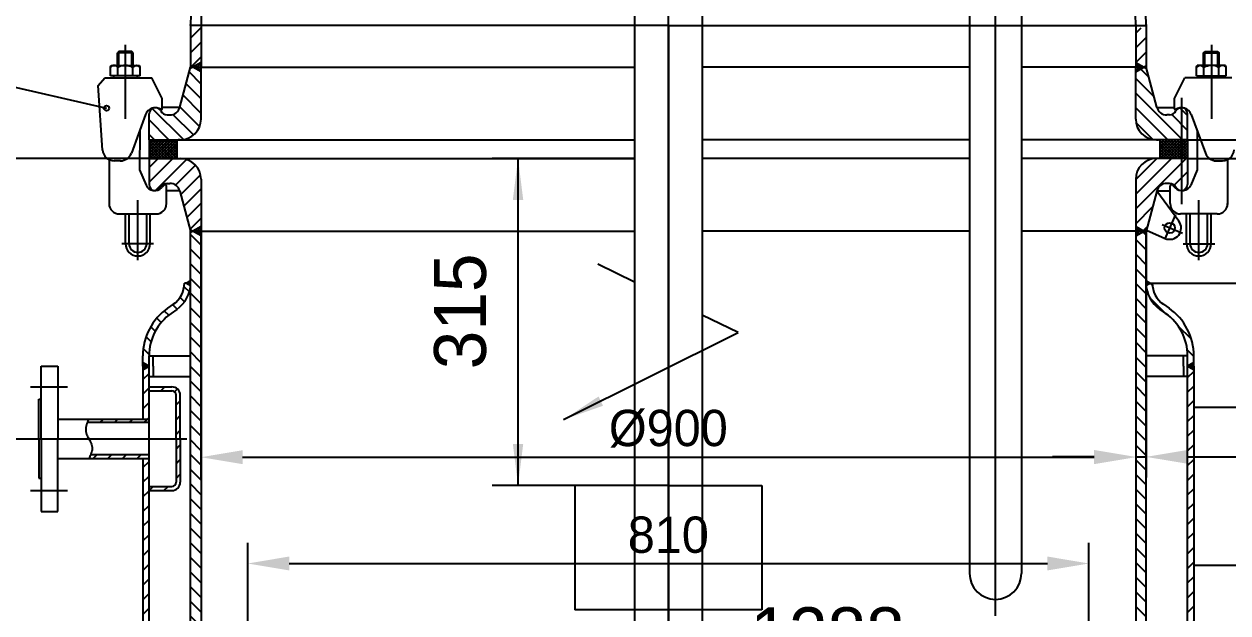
# Model space of a CAD drawing. Extents: x 184 to 1198, y -216 to 625.
# Drawn here: x 695 to 810.9, y 342 to 398.7 of the extents above; entities that cross this region are included whole.
import ezdxf

# ---------------------------------------------------------------- set-up
doc = ezdxf.new("R2010")
doc.units = 0
doc.linetypes.add('DASHDOT', pattern=[18, 15, -1, 1, -1])
doc.layers.get('0').update_dxf_attribs({"color": 8, "linetype": 'CONTINUOUS'})
doc.layers.get('DEFPOINTS').update_dxf_attribs({"linetype": 'CONTINUOUS'})
for name, color, linetype in [('0-EQUIPMENT', 7, 'CONTINUOUS'), ('1', 8, 'CONTINUOUS'), ('2', 94, 'DASHDOT')]:
    doc.layers.add(name, color=color, linetype=linetype)
doc.styles.get("Standard").update_dxf_attribs({"font": 'cadt_en', "bigfont": 'cadt_hz'})
doc.styles.add('STYLE1', font='cadt_en.shx', dxfattribs={"width": 0.650136, "bigfont": 'cadt_hz.shx'})
doc.dimstyles.get("Standard").update_dxf_attribs({"dimtxt": 3.5, "dimasz": 4, "dimexe": 2, "dimexo": 0, "dimgap": 1, "dimtad": 1, "dimtoh": 1, "dimdec": 4, "dimzin": 0, "dimtxsty": 'STANDARD', "dimcen": 0, "dimazin": 3, "dimtfac": 1, "dimtdec": 4, "dimtmove": 0, "dimatfit": 3, "dimtolj": 1, "dimtzin": 0})

# ---------------------------------------------------------------- blocks, each defined once
blk = doc.blocks.new('*U0')
at = {"layer": '1'}
for p, q in [((804.35, 387.42), (804.48, 387.55, 1)), ((804.35, 387.14), (804.77, 387.55)), ((804.35, 386.85), (805.05, 387.55)), ((804.35, 386.57), (805.33, 387.55)), ((804.35, 386.29), (805.61, 387.55)), ((804.35, 386.01), (805.9, 387.55)), ((806.1, 385.75), (804.35, 387.5)), ((805.82, 385.75), (804.35, 387.21)), ((804.38, 385.75), (806.18, 387.55)), ((806.38, 385.75), (804.58, 387.55)), ((804.66, 385.75), (806.46, 387.55)), ((806.67, 385.75), (804.87, 387.55)), ((804.95, 385.75), (806.75, 387.55)), ((806.95, 385.75), (805.15, 387.55)), ((805.23, 385.75), (807.03, 387.55)), ((807.03, 385.95), (805.43, 387.55)), ((805.51, 385.75), (807.03, 387.27)), ((807.03, 386.23), (805.71, 387.55)), ((807.03, 386.51), (806, 387.55)), ((807.03, 386.8), (806.28, 387.55)), ((807.03, 387.08), (806.56, 387.55)), ((807.03, 387.36), (806.85, 387.55)), ((805.53, 385.75), (804.35, 386.93)), ((805.25, 385.75), (804.35, 386.65)), ((804.97, 385.75), (804.35, 386.37)), ((804.69, 385.75), (804.35, 386.08)), ((805.79, 385.75), (807.03, 386.99)), ((806.08, 385.75), (807.03, 386.71)), ((806.36, 385.75), (807.03, 386.42)), ((806.64, 385.75), (807.03, 386.14)), ((804.4, 385.75), (804.35, 385.8)), ((806.93, 385.75), (807.03, 385.86))]:
    blk.add_line(p, q, dxfattribs=at)
blk = doc.blocks.new('*U1')
at = {"layer": '1'}
for p, q in [((802.03, 395), (802.04, 395.01, 1)), ((802.55, 394.39), (802.03, 394.91)), ((802.03, 394.72), (802.22, 394.9)), ((802.03, 394.43), (802.4, 394.8)), ((802.03, 394.15), (802.58, 394.7)), ((802.03, 394.63), (802.37, 394.28)), ((802.03, 394.34), (802.19, 394.18)), ((802.46, 394.77), (802.73, 394.49)), ((802.55, 394.39), (802.76, 394.59)), ((802.91, 394.6), (803.06, 394.45)), ((802.94, 394.49), (803.03, 394.59))]:
    blk.add_line(p, q, dxfattribs=at)
blk = doc.blocks.new('*U2')
at = {"layer": '1'}
for p, q in [((802.03, 379.15), (802.58, 378.6)), ((802.03, 378.96), (802.19, 379.12)), ((802.03, 378.67), (802.37, 379.02)), ((802.55, 378.91), (802.03, 378.39)), ((802.03, 378.87), (802.4, 378.5)), ((802.03, 378.58), (802.22, 378.4)), ((802.03, 378.3), (802.04, 378.29, 1)), ((802.46, 378.53), (802.73, 378.81)), ((802.55, 378.91), (802.76, 378.71)), ((802.91, 378.7), (803.06, 378.85)), ((802.94, 378.81), (803.03, 378.71))]:
    blk.add_line(p, q, dxfattribs=at)
blk = doc.blocks.new('*U3')
at = {"layer": '1'}
for p, q in [((803.03, 373.94), (803.06, 373.97, 1)), ((803.03, 373.97), (803.32, 373.68)), ((803.03, 373.8), (803.15, 373.91)), ((803.03, 373.66), (803.24, 373.86)), ((803.03, 373.83), (803.23, 373.63)), ((803.03, 373.68), (803.14, 373.58)), ((803.04, 373.54), (803.05, 373.53)), ((803.05, 373.53), (803.33, 373.81)), ((803.34, 373.81), (803.41, 373.74)), ((803.38, 373.72), (803.42, 373.76))]:
    blk.add_line(p, q, dxfattribs=at)
blk = doc.blocks.new('*U6')
at = {"layer": '1'}
for p, q in [((707.03, 385.95), (708.63, 387.55)), ((707.03, 386.23), (708.35, 387.55)), ((707.03, 386.51), (708.07, 387.55)), ((707.03, 386.8), (707.79, 387.55)), ((707.03, 387.08), (707.5, 387.55)), ((707.03, 387.36), (707.22, 387.55)), ((708.55, 385.75), (707.03, 387.27)), ((708.84, 385.75), (707.04, 387.55)), ((707.12, 385.75), (708.92, 387.55)), ((709.12, 385.75), (707.32, 387.55)), ((707.4, 385.75), (709.2, 387.55)), ((709.4, 385.75), (707.6, 387.55)), ((707.68, 385.75), (709.48, 387.55)), ((709.69, 385.75), (707.89, 387.55)), ((707.97, 385.75), (709.71, 387.5)), ((709.71, 386.01), (708.17, 387.55)), ((708.25, 385.75), (709.71, 387.21)), ((709.71, 386.29), (708.45, 387.55)), ((709.71, 386.57), (708.73, 387.55)), ((709.71, 386.85), (709.02, 387.55)), ((709.71, 387.14), (709.3, 387.55)), ((709.71, 387.42), (709.58, 387.55)), ((708.27, 385.75), (707.03, 386.99)), ((707.99, 385.75), (707.03, 386.71)), ((707.71, 385.75), (707.03, 386.42)), ((707.42, 385.75), (707.03, 386.14)), ((708.53, 385.75), (709.71, 386.93)), ((708.81, 385.75), (709.71, 386.65)), ((709.1, 385.75), (709.71, 386.37)), ((709.38, 385.75), (709.71, 386.08)), ((707.14, 385.75), (707.03, 385.86)), ((709.66, 385.75), (709.71, 385.8, 1))]:
    blk.add_line(p, q, dxfattribs=at)
blk = doc.blocks.new('*U7')
at = {"layer": '1'}
for p, q in [((711.15, 394.6), (711.01, 394.45)), ((711.13, 394.49), (711.03, 394.59)), ((711.51, 394.39), (711.31, 394.59)), ((711.61, 394.77), (711.33, 394.49)), ((712.03, 394.15), (711.49, 394.7)), ((711.51, 394.39), (712.03, 394.91)), ((712.03, 394.43), (711.67, 394.8)), ((712.03, 394.63), (711.69, 394.28)), ((712.03, 394.72), (711.85, 394.9)), ((712.03, 394.34), (711.87, 394.18, 1)), ((712.03, 395), (712.03, 395.01))]:
    blk.add_line(p, q, dxfattribs=at)
blk = doc.blocks.new('*U8')
at = {"layer": '1'}
for p, q in [((712.03, 379.15), (711.49, 378.6)), ((712.03, 378.96), (711.87, 379.12, 1)), ((711.15, 378.7), (711.01, 378.85)), ((711.13, 378.81), (711.03, 378.71)), ((711.51, 378.91), (711.31, 378.71)), ((711.61, 378.53), (711.33, 378.81)), ((711.51, 378.91), (712.03, 378.39)), ((712.03, 378.87), (711.67, 378.5)), ((712.03, 378.67), (711.69, 379.02)), ((712.03, 378.58), (711.85, 378.4)), ((712.03, 378.3), (712.03, 378.29))]:
    blk.add_line(p, q, dxfattribs=at)
blk = doc.blocks.new('*U9')
at = {"layer": '1'}
for p, q in [((710.69, 373.72), (710.65, 373.76)), ((710.73, 373.81), (710.66, 373.74)), ((711.02, 373.53), (710.74, 373.81)), ((711.03, 373.97), (710.75, 373.68)), ((711.03, 373.66), (710.83, 373.86)), ((711.03, 373.83), (710.84, 373.63)), ((711.03, 373.8), (710.92, 373.91)), ((711.03, 373.68), (710.93, 373.58)), ((711.03, 373.94), (711.01, 373.97)), ((711.03, 373.54), (711.02, 373.53, 1))]:
    blk.add_line(p, q, dxfattribs=at)
blk = doc.blocks.new('*U14')
at = {"layer": '1'}
for p, q in [((807.11, 365.71), (807.31, 365.91, 1)), ((807.11, 365.79), (807.31, 365.59)), ((807.2, 365.66), (807.63, 366.09)), ((807.2, 365.84), (807.63, 365.41)), ((807.29, 365.6), (807.63, 365.95)), ((807.29, 365.9), (807.63, 365.55)), ((807.38, 365.95), (807.63, 365.69)), ((807.38, 365.55), (807.63, 365.81)), ((807.46, 365.5), (807.63, 365.67)), ((807.47, 366), (807.63, 365.83)), ((807.55, 365.45), (807.63, 365.53)), ((807.56, 366.05), (807.63, 365.97))]:
    blk.add_line(p, q, dxfattribs=at)
blk = doc.blocks.new('*U15')
at = {"layer": '1'}
for p, q in [((706.87, 365.66), (706.43, 366.09)), ((706.51, 366.05), (706.43, 365.97)), ((706.6, 366), (706.43, 365.83)), ((706.69, 365.95), (706.43, 365.69)), ((706.78, 365.6), (706.43, 365.95)), ((706.78, 365.9), (706.43, 365.55)), ((706.87, 365.84), (706.43, 365.41)), ((706.69, 365.55), (706.43, 365.81)), ((706.6, 365.5), (706.43, 365.67)), ((706.51, 365.45), (706.43, 365.53)), ((706.96, 365.71), (706.76, 365.91)), ((706.96, 365.79), (706.76, 365.59, 1))]:
    blk.add_line(p, q, dxfattribs=at)
blk = doc.blocks.new('*U25')
for p, q in [((701.18, 360.57), (701.14, 360.47)), ((701.22, 360.65), (701.18, 360.57, 1)), ((700.94, 359.83), (700.93, 359.7)), ((700.93, 359.7), (700.93, 359.57)), ((700.93, 359.57), (700.95, 359.44)), ((700.97, 359.97), (700.94, 359.83)), ((700.95, 359.44), (700.98, 359.32)), ((701, 360.1), (700.97, 359.97)), ((701.04, 360.23), (701, 360.1)), ((701.09, 360.35), (701.04, 360.23)), ((701.14, 360.47), (701.09, 360.35)), ((700.98, 359.32), (701.02, 359.2)), ((701.02, 359.2), (701.07, 359.09)), ((701.07, 359.09), (701.12, 358.97)), ((701.12, 358.97), (701.18, 358.86)), ((701.18, 358.86), (701.24, 358.75)), ((701.24, 358.75), (701.3, 358.64)), ((701.3, 358.64), (701.36, 358.53)), ((701.36, 358.53), (701.41, 358.41)), ((701.41, 358.41), (701.46, 358.3)), ((701.46, 358.3), (701.5, 358.18)), ((701.34, 357.03), (701.3, 356.93)), ((701.39, 357.15), (701.34, 357.03)), ((701.43, 357.27), (701.39, 357.15)), ((701.47, 357.4), (701.43, 357.27)), ((701.51, 357.53), (701.47, 357.4)), ((701.5, 358.18), (701.53, 358.06)), ((701.54, 357.67), (701.51, 357.53)), ((701.53, 358.06), (701.54, 357.93)), ((701.54, 357.93), (701.55, 357.8)), ((701.55, 357.8), (701.54, 357.67)), ((701.3, 356.93), (701.26, 356.85))]:
    blk.add_line(p, q)
blk = doc.blocks.new('*D27')
for p, q in [((707.03, 385.75), (682.51, 385.75)), ((685.01, 358.75), (685.01, 385.75)), ((691.31, 358.75), (682.51, 358.75))]:
    blk.add_line(p, q)
for points in [[(685.01, 385.75), (685.51, 381.75), (684.51, 381.75)], [(685.01, 358.75), (684.51, 362.75), (685.51, 362.75)]]:
    blk.add_solid(points)
at = {"style": 'STYLE1'}
blk.add_text('270', height=5, rotation=90, dxfattribs=at).set_placement((681.92, 367.48))
blk = doc.blocks.new('*D29')
at = {"layer": '0-EQUIPMENT', "color": 0}
for p, q in [((712.03, 378.75), (712.03, 354.97)), ((802.03, 378.75), (802.03, 354.97)), ((716.03, 356.97), (798.03, 356.97))]:
    blk.add_line(p, q, dxfattribs=at)
for points in [[(716.03, 357.64), (716.03, 356.3), (712.03, 356.97)], [(798.03, 357.64), (798.03, 356.3), (802.03, 356.97)]]:
    blk.add_solid(points, dxfattribs=at)
at = {"layer": 'DEFPOINTS', "color": 0}
for p in [(712.03, 378.75), (802.03, 378.75), (802.03, 356.97)]:
    blk.add_point(p, dxfattribs=at)
at = {"layer": '0-EQUIPMENT', "color": 0, "insert": (757.03, 359.72), "char_height": 3.5, "attachment_point": 5}
blk.add_mtext('\\A1;%%c900', dxfattribs=at)
blk = doc.blocks.new('*D30')
at = {"layer": '0-EQUIPMENT', "color": 0}
for p, q in [((716.53, 335.75), (716.53, 348.73)), ((797.53, 335.75), (797.53, 348.73)), ((720.53, 346.73), (793.53, 346.73))]:
    blk.add_line(p, q, dxfattribs=at)
for points in [[(720.53, 347.4), (720.53, 346.06), (716.53, 346.73)], [(793.53, 347.4), (793.53, 346.06), (797.53, 346.73)]]:
    blk.add_solid(points, dxfattribs=at)
at = {"layer": 'DEFPOINTS', "color": 0}
for p in [(797.53, 346.73), (716.53, 335.75), (797.53, 335.75)]:
    blk.add_point(p, dxfattribs=at)
at = {"layer": '0-EQUIPMENT', "color": 0, "insert": (757.03, 349.48), "char_height": 3.5, "attachment_point": 5}
blk.add_mtext('\\A1;810', dxfattribs=at)
blk = doc.blocks.new('*D33')
for p, q in [((807.03, 385.75), (831.21, 385.75)), ((828.71, 373.75), (828.71, 385.75)), ((803.63, 373.75), (831.21, 373.75))]:
    blk.add_line(p, q)
for points in [[(828.71, 385.75), (829.21, 381.75), (828.21, 381.75)], [(828.71, 373.75), (828.21, 377.75), (829.21, 377.75)]]:
    blk.add_solid(points)
at = {"style": 'STYLE1'}
blk.add_text('120', height=5, rotation=90, dxfattribs=at).set_placement((825.61, 375.74))
blk = doc.blocks.new('*D34')
for p, q in [((807.03, 385.75), (842.74, 385.75)), ((840.24, 345.75), (840.24, 385.75)), ((817.63, 345.75), (842.74, 345.75))]:
    blk.add_line(p, q)
blk.add_solid([(840.24, 345.75), (839.74, 349.75), (840.74, 349.75)])
at = {"style": 'STYLE1'}
blk.add_text('400', height=5, rotation=90, dxfattribs=at).set_placement((837.15, 361.4))
blk = doc.blocks.new('*D35')
for p, q in [((807.03, 385.75), (854.03, 385.75)), ((851.53, 285.75), (851.53, 385.75)), ((757.03, 285.75), (854.03, 285.75))]:
    blk.add_line(p, q)
for points in [[(851.53, 385.75), (852.03, 381.75), (851.03, 381.75)], [(851.53, 285.75), (851.03, 289.75), (852.03, 289.75)]]:
    blk.add_solid(points)
at = {"style": 'STYLE1'}
blk.add_text('1000', height=5, rotation=90, dxfattribs=at).set_placement((848.44, 328.72))
blk = doc.blocks.new('*D36')
for p, q in [((854.07, 428.55), (776.53, 428.55, 1)), ((851.57, 378.55), (851.57, 428.55)), ((807.03, 387.55), (854.07, 387.55)), ((807.03, 385.75), (854.07, 385.75))]:
    blk.add_line(p, q)
for points in [[(851.57, 428.55), (852.07, 424.55), (851.07, 424.55)], [(851.57, 387.55), (851.07, 391.55), (852.07, 391.55)], [(851.57, 385.75), (852.07, 381.75), (851.07, 381.75)]]:
    blk.add_solid(points)
at = {"style": 'STYLE1'}
for s, p in [('410', (848.48, 401.98)), ('18', (848.48, 379.3))]:
    blk.add_text(s, height=5, rotation=90, dxfattribs=at).set_placement(p)
blk = doc.blocks.new('*D37')
for p, q in [((753.78, 385.75), (740.06, 385.75)), ((742.56, 354.25), (742.56, 385.75)), ((748.03, 354.25), (740.06, 354.25))]:
    blk.add_line(p, q)
for points in [[(742.56, 385.75), (743.06, 381.75), (742.06, 381.75)], [(742.56, 354.25), (742.06, 358.25), (743.06, 358.25)]]:
    blk.add_solid(points)
at = {"style": 'STYLE1'}
blk.add_text('315', height=5, rotation=90, dxfattribs=at).set_placement((739.47, 365.44))
blk = doc.blocks.new('*U40')
blk.add_line((802.04, 395.01), (803.03, 396, 1))
blk = doc.blocks.new('*U41')
for p, q in [((802.03, 397.83), (802.55, 398.35, 1)), ((802.03, 396.41), (803.03, 397.41))]:
    blk.add_line(p, q)
blk = doc.blocks.new('*U48')
for p, q in [((711.03, 397.34), (712.03, 398.34, 1)), ((711.03, 395.92), (712.03, 396.92)), ((711.13, 394.61), (712.03, 395.51))]:
    blk.add_line(p, q)
blk = doc.blocks.new('*U50')
for p, q in [((712.03, 377.43), (711.03, 378.43, 1)), ((712.03, 376.01), (711.03, 377.01)), ((712.03, 374.6), (711.03, 375.6)), ((712.03, 373.19), (711.03, 374.19)), ((712.03, 371.77), (711.03, 372.77)), ((712.03, 370.36), (711.03, 371.36)), ((712.03, 368.94), (711.03, 369.94)), ((712.03, 367.53), (711.03, 368.53)), ((712.03, 366.11), (711.03, 367.11)), ((712.03, 364.7), (711.03, 365.7)), ((711.03, 364.29), (712.03, 363.29)), ((711.03, 362.87), (712.03, 361.87)), ((712.03, 360.46), (711.03, 361.46)), ((712.03, 359.04), (711.03, 360.04)), ((712.03, 357.63), (711.03, 358.63)), ((712.03, 356.22), (711.03, 357.22)), ((712.03, 354.8), (711.03, 355.8)), ((711.03, 354.39), (712.03, 353.39)), ((711.03, 352.97), (712.03, 351.97)), ((711.03, 351.56), (712.03, 350.56)), ((711.03, 350.14), (712.03, 349.14)), ((711.03, 348.73), (712.03, 347.73)), ((712.03, 346.32), (711.03, 347.32)), ((712.03, 344.9), (711.03, 345.9)), ((712.03, 343.49), (711.03, 344.49)), ((712.03, 342.07), (711.03, 343.07)), ((712.03, 340.66), (711.03, 341.66)), ((711.03, 340.24), (712.03, 339.24)), ((711.03, 338.83), (712.03, 337.83)), ((711.03, 337.42), (712.03, 336.42)), ((711.03, 336), (712.03, 335)), ((711.03, 334.59), (712.03, 333.59)), ((712.03, 332.17), (711.03, 333.17)), ((712.03, 330.76), (711.03, 331.76)), ((712.03, 329.34), (711.03, 330.34)), ((712.03, 327.93), (711.03, 328.93)), ((712.03, 326.52), (711.03, 327.52)), ((712.03, 325.1), (711.03, 326.1)), ((711.03, 324.69), (712.03, 323.69)), ((711.03, 323.27), (712.03, 322.27)), ((711.03, 321.86), (712.03, 320.86)), ((711.03, 320.45), (712.03, 319.45)), ((711.03, 319.03), (712.03, 318.03)), ((712.03, 316.62), (711.03, 317.62)), ((712.03, 315.2), (711.03, 316.2)), ((712.03, 313.79), (711.03, 314.79)), ((711.82, 312.59), (711.03, 313.37))]:
    blk.add_line(p, q)
blk = doc.blocks.new('*U51')
for p, q in [((710.41, 373.4), (710.91, 372.89, 1)), ((710.02, 372.37), (710.45, 371.94)), ((708.49, 371.07), (708.92, 370.64)), ((709.31, 371.66), (709.74, 371.23)), ((707.78, 370.37), (708.2, 369.95)), ((707.19, 369.54), (707.63, 369.1)), ((707.22, 368.1), (706.74, 368.57)), ((707.03, 366.87), (706.48, 367.43))]:
    blk.add_line(p, q)
blk = doc.blocks.new('*U52')
for p, q in [((802.03, 377.94), (803.03, 376.94)), ((802.71, 378.68), (803.03, 378.35, 1)), ((802.03, 376.52), (803.03, 375.52)), ((802.03, 375.11), (803.03, 374.11)), ((802.03, 373.7), (803.03, 372.7)), ((802.03, 372.28), (803.03, 371.28)), ((802.03, 370.87), (803.03, 369.87)), ((802.03, 369.45), (803.03, 368.45)), ((802.03, 368.04), (803.03, 367.04)), ((802.03, 366.62), (803.03, 365.62)), ((802.03, 365.21), (803.03, 364.21)), ((802.03, 363.8), (803.03, 362.8)), ((802.03, 362.38), (803.03, 361.38)), ((802.03, 360.97), (803.03, 359.97)), ((802.03, 359.55), (803.03, 358.55)), ((802.03, 358.14), (803.03, 357.14)), ((802.03, 356.72), (803.03, 355.72)), ((802.03, 355.31), (803.03, 354.31)), ((802.03, 353.9), (803.03, 352.9)), ((802.03, 352.48), (803.03, 351.48)), ((802.03, 351.07), (803.03, 350.07)), ((802.03, 349.65), (803.03, 348.65)), ((802.03, 348.24), (803.03, 347.24)), ((802.03, 346.83), (803.03, 345.83)), ((802.03, 345.41), (803.03, 344.41)), ((802.03, 344), (803.03, 343)), ((802.03, 342.58), (803.03, 341.58)), ((802.03, 341.17), (803.03, 340.17)), ((802.03, 339.75), (803.03, 338.75)), ((802.03, 338.34), (803.03, 337.34)), ((802.03, 336.93), (803.03, 335.93)), ((802.03, 335.51), (803.03, 334.51)), ((802.03, 334.1), (803.03, 333.1)), ((802.03, 332.68), (803.03, 331.68)), ((802.03, 331.27), (803.03, 330.27)), ((802.03, 329.85), (803.03, 328.85)), ((802.03, 328.44), (803.03, 327.44)), ((802.03, 327.03), (803.03, 326.03)), ((802.03, 325.61), (803.03, 324.61)), ((802.03, 324.2), (803.03, 323.2)), ((802.03, 322.78), (803.03, 321.78)), ((802.03, 321.37), (803.03, 320.37)), ((802.03, 319.96), (803.03, 318.96)), ((802.03, 318.54), (803.03, 317.54)), ((802.03, 317.13), (803.03, 316.13)), ((802.03, 315.71), (803.03, 314.71)), ((802.03, 314.3), (803.03, 313.3)), ((802.03, 312.88), (802.44, 312.48))]:
    blk.add_line(p, q)
blk = doc.blocks.new('*U53')
for p, q in [((803.65, 373.5), (803.41, 373.74, 1)), ((804.9, 370.83), (803.36, 372.37)), ((807.4, 368.33), (806.13, 369.6)), ((807.63, 366.68), (807, 367.32)), ((807.11, 365.79), (807.03, 365.87))]:
    blk.add_line(p, q)
blk = doc.blocks.new('*U62')
for p, q in [((706.43, 364.45), (707.03, 365.05, 1)), ((706.43, 363.04), (707.03, 363.64)), ((706.43, 361.63), (707.03, 362.23)), ((706.87, 360.65), (707.03, 360.81))]:
    blk.add_line(p, q)
blk = doc.blocks.new('*U63')
for p, q in [((707.03, 363.64), (707.14, 363.75, 1)), ((708.16, 363.35), (708.56, 363.75)), ((709.48, 363.26), (709.77, 363.55)), ((709.63, 362), (710.03, 362.4)), ((709.63, 360.58), (710.03, 360.98)), ((709.63, 359.17), (710.03, 359.57)), ((709.63, 357.75), (710.03, 358.15)), ((709.63, 356.34), (710.03, 356.74)), ((709.63, 354.93), (710.03, 355.33)), ((707.04, 353.75), (707.44, 354.15)), ((708.46, 353.75), (708.86, 354.15))]:
    blk.add_line(p, q)
blk = doc.blocks.new('*U64')
for p, q in [((702.28, 360.3), (702.63, 360.65, 1)), ((703.69, 360.3), (704.04, 360.65)), ((705.11, 360.3), (705.46, 360.65)), ((706.52, 360.3), (706.87, 360.65)), ((701.66, 356.85), (702.01, 357.2)), ((703.07, 356.85), (703.42, 357.2)), ((704.49, 356.85), (704.84, 357.2)), ((705.9, 356.85), (706.25, 357.2))]:
    blk.add_line(p, q)
blk = doc.blocks.new('*U65')
for p, q in [((706.43, 355.97), (707.03, 356.57, 1)), ((706.43, 354.55), (707.03, 355.15)), ((706.43, 353.14), (707.03, 353.74)), ((706.43, 351.73), (707.03, 352.33)), ((706.43, 350.31), (707.03, 350.91)), ((706.43, 348.9), (707.03, 349.5)), ((706.43, 347.48), (707.03, 348.08)), ((706.43, 346.07), (707.03, 346.67)), ((706.43, 344.65), (707.03, 345.25)), ((706.43, 343.24), (707.03, 343.84)), ((706.43, 341.83), (707.03, 342.43)), ((706.43, 340.41), (707.03, 341.01)), ((706.43, 339), (707.03, 339.6)), ((706.43, 337.58), (707.03, 338.18)), ((706.43, 336.17), (707.03, 336.77)), ((706.43, 334.75), (707.03, 335.35)), ((706.43, 333.34), (707.03, 333.94)), ((706.43, 331.93), (707.03, 332.53)), ((706.43, 330.51), (707.03, 331.11)), ((706.43, 329.1), (707.03, 329.7)), ((706.43, 327.68), (707.03, 328.28)), ((706.43, 326.27), (707.03, 326.87)), ((706.43, 324.86), (707.03, 325.46)), ((706.43, 323.44), (707.03, 324.04)), ((706.43, 322.03), (707.03, 322.63)), ((706.43, 320.61), (707.03, 321.21)), ((706.43, 319.2), (707.03, 319.8)), ((706.43, 317.78), (707.03, 318.38)), ((706.43, 316.37), (707.03, 316.97)), ((706.43, 314.96), (707.03, 315.56)), ((706.43, 313.54), (707.03, 314.14)), ((706.43, 312.13), (707.03, 312.73)), ((706.43, 310.71), (707.03, 311.31)), ((706.43, 309.3), (707.03, 309.9)), ((706.43, 307.88), (707.03, 308.48))]:
    blk.add_line(p, q)
blk = doc.blocks.new('*U70')
for p, q in [((807.03, 364.64), (807.63, 365.24, 1)), ((807.03, 363.23), (807.63, 363.83)), ((807.03, 361.82), (807.63, 362.42)), ((807.03, 360.4), (807.63, 361)), ((807.03, 358.99), (807.63, 359.59)), ((807.03, 357.57), (807.63, 358.17)), ((807.03, 356.16), (807.63, 356.76)), ((807.03, 354.74), (807.63, 355.34)), ((807.03, 353.33), (807.63, 353.93)), ((807.03, 351.92), (807.63, 352.52)), ((807.03, 350.5), (807.63, 351.1)), ((807.03, 349.09), (807.63, 349.69)), ((807.03, 347.67), (807.63, 348.27)), ((807.03, 346.26), (807.63, 346.86)), ((807.03, 344.85), (807.63, 345.45)), ((807.03, 343.43), (807.63, 344.03)), ((807.03, 342.02), (807.63, 342.62)), ((807.03, 340.6), (807.63, 341.2)), ((807.03, 339.19), (807.63, 339.79)), ((807.03, 337.77), (807.63, 338.37)), ((807.03, 336.36), (807.63, 336.96)), ((807.03, 334.95), (807.63, 335.55)), ((807.03, 333.53), (807.63, 334.13)), ((807.03, 332.12), (807.63, 332.72)), ((807.03, 330.7), (807.63, 331.3)), ((807.03, 329.29), (807.63, 329.89)), ((807.03, 327.87), (807.63, 328.47)), ((807.03, 326.46), (807.63, 327.06)), ((807.03, 325.05), (807.63, 325.65)), ((807.03, 323.63), (807.63, 324.23)), ((807.03, 322.22), (807.63, 322.82)), ((807.03, 320.8), (807.63, 321.4)), ((807.03, 319.39), (807.63, 319.99)), ((807.03, 317.98), (807.63, 318.58)), ((807.03, 316.56), (807.63, 317.16)), ((807.03, 315.15), (807.63, 315.75)), ((807.03, 313.73), (807.63, 314.33)), ((807.03, 312.32), (807.63, 312.92)), ((807.03, 310.9), (807.63, 311.5)), ((807.03, 309.49), (807.63, 310.09)), ((807.03, 308.08), (807.63, 308.68))]:
    blk.add_line(p, q)
blk = doc.blocks.new('*D71')
at = {"layer": '0-EQUIPMENT', "color": 0}
for p, q in [((802.03, 378.75), (802.03, 355)), ((803.03, 378.75), (803.03, 355)), ((798.03, 357), (794.03, 357)), ((802.03, 357), (803.03, 357)), ((807.03, 357), (818.03, 357))]:
    blk.add_line(p, q, dxfattribs=at)
for points in [[(798.03, 357.67), (798.03, 356.34), (802.03, 357)], [(807.03, 357.67), (807.03, 356.34), (803.03, 357)]]:
    blk.add_solid(points, dxfattribs=at)
at = {"layer": 'DEFPOINTS', "color": 0}
for p in [(802.03, 378.75), (803.03, 378.75), (803.03, 357)]:
    blk.add_point(p, dxfattribs=at)
at = {"layer": '0-EQUIPMENT', "color": 0, "insert": (814.53, 359.75), "char_height": 3.5, "attachment_point": 5}
blk.add_mtext('\\A1;10', dxfattribs=at)
blk = doc.blocks.new('*U75')
for p, q in [((753.78, 373.83), (750.24, 375.56)), ((763.74, 368.98), (760.28, 370.67)), ((746.95, 360.59), (763.74, 368.98))]:
    blk.add_line(p, q)
blk.add_solid([(746.95, 360.59), (750.31, 362.82), (750.75, 361.93)])
blk = doc.blocks.new('*U82')
for p, q in [((707.03, 384.88), (707.9, 385.75, 1)), ((707.03, 383.47), (709.31, 385.75)), ((707.63, 382.65), (710.64, 385.66)), ((709.58, 383.19), (711.5, 385.11)), ((710.09, 382.28), (711.99, 384.18)), ((710.39, 381.16), (712.03, 382.81)), ((710.68, 380.05), (712.03, 381.4)), ((710.98, 378.93), (712.03, 379.98))]:
    blk.add_line(p, q)
blk = doc.blocks.new('*U83')
for p, q in [((802.03, 383.72), (804.07, 385.75, 1)), ((802.03, 382.3), (805.48, 385.75)), ((802.03, 380.89), (806.9, 385.75)), ((805.74, 383.18), (807.03, 384.47)), ((806.67, 382.7), (806.98, 383.01)), ((802.03, 379.47), (803.66, 381.1)), ((802.76, 378.79), (803.15, 379.17))]:
    blk.add_line(p, q)
blk = doc.blocks.new('*U84')
for p, q in [((802.54, 394.37), (803.28, 393.63)), ((802.03, 393.46), (803.8, 391.7)), ((802.03, 392.05), (806.53, 387.55)), ((802.03, 390.64), (805.12, 387.55)), ((805.51, 389.99), (807.03, 388.46)), ((806.28, 390.63), (807.03, 389.88)), ((802.07, 389.19), (803.67, 387.58, 1))]:
    blk.add_line(p, q)
blk = doc.blocks.new('*U85')
for p, q in [((710.61, 392.96), (712.03, 391.54)), ((712.03, 392.95), (710.91, 394.08)), ((712.03, 390.13), (710.31, 391.85)), ((710.01, 390.73), (711.9, 388.84)), ((707.34, 390.57), (710.34, 387.57)), ((711.32, 388.02), (709.33, 390)), ((708.95, 387.55), (707.03, 389.47)), ((707.03, 388.05), (707.54, 387.55, 1))]:
    blk.add_line(p, q)
blk = doc.blocks.new('*U86')
at = {"layer": '1'}
for p, q in [((806.19, 379.71), (804.06, 382.59, 6.28)), ((803.06, 378.84), (804.87, 378.05))]:
    blk.add_line(p, q, dxfattribs=at)
blk.add_circle((805.31, 379.06), 0.5, dxfattribs=at)
blk.add_arc((805.31, 379.06), 1.1, 246.4712, 396.4712, dxfattribs=at)
at = {"layer": '2'}
for p, q in [((805.86, 380.34), (804.82, 377.93)), ((806.54, 378.52), (804.59, 379.37))]:
    blk.add_line(p, q, dxfattribs=at)
blk = doc.blocks.new('*D100')
for p, q in [((821.63, 342.91), (821.63, 331.92)), ((821.63, 334.42), (749.6, 334.42, 1))]:
    blk.add_line(p, q)
blk.add_solid([(821.63, 334.42), (817.63, 333.92), (817.63, 334.92)])
at = {"style": 'STYLE1'}
blk.add_text('1288', height=5, dxfattribs=at).set_placement((764.92, 337.51))

msp = doc.modelspace()

# ---------------------------------------------------------------- linework, layer by layer
at = {"layer": '0-EQUIPMENT'}
for p, q in [((757.03292, 273.84427), (757.03292, 535.76483)), ((788.53292, 341.68061), (788.53292, 432.18751)), ((753.78292, 429.34992), (753.78292, 301.96066)), ((760.28292, 429.34992), (760.28292, 301.96066)), ((786.03292, 427.47398), (786.03292, 345.77398)), ((791.03292, 427.47398), (791.03292, 345.77398, 6.28319)), ((659.45414, 400.62192), (702.93679, 390.60433)), ((711.03292, 398.54992), (711.03292, 398.65368)), ((711.03292, 398.65368), (711.03292, 394.54992)), ((757.03292, 398.54992), (711.03292, 398.54992)), ((712.03292, 398.54992), (712.03292, 398.65368)), ((712.03292, 398.65368), (712.03292, 394.54992)), ((757.03292, 398.54992), (803.03292, 398.54992)), ((757.03292, 398.54992), (757.03292, 271.98634, 1)), ((802.03292, 398.54992), (802.03292, 398.65368)), ((802.03292, 398.65368), (802.03292, 394.54992)), ((803.03292, 398.54992), (803.03292, 398.65368)), ((803.03292, 398.65368), (803.03292, 394.54992)), ((704.74357, 396.70252), (704.74357, 389.56491)), ((809.32228, 396.70252), (809.32228, 389.56491)), ((704.11209, 396.05955), (703.98506, 395.93252)), ((703.98506, 394.7087), (703.98506, 395.93252, 6.28319)), ((705.50209, 395.93252), (703.98506, 395.93252)), ((704.11052, 394.7087), (704.11052, 396.05707)), ((705.37506, 396.05955), (704.11209, 396.05955)), ((705.50209, 395.93252), (705.37506, 396.05955, 6.28319)), ((705.37662, 394.7087), (705.37662, 396.05707)), ((705.50209, 394.7087), (705.50209, 395.93252)), ((808.56376, 395.93252), (808.69079, 396.05955, 6.28319)), ((808.56376, 394.7087), (808.56376, 395.93252)), ((808.56376, 395.93252), (810.08079, 395.93252)), ((808.68923, 394.7087), (808.68923, 396.05707)), ((808.69079, 396.05955), (809.95376, 396.05955)), ((809.95376, 396.05955), (810.08079, 395.93252)), ((809.95533, 394.7087), (809.95533, 396.05707)), ((810.08079, 394.7087), (810.08079, 395.93252, 6.28319)), ((703.30748, 394.5583), (703.37839, 394.7087)), ((703.30748, 393.70989), (703.30748, 394.5583)), ((703.37839, 394.7087), (706.11521, 394.7087)), ((704.02462, 393.70989), (704.02462, 394.53299)), ((705.46252, 393.70989), (705.46252, 394.51948)), ((706.17967, 394.56916), (706.11521, 394.7087)), ((706.17967, 393.70989), (706.17967, 394.56916)), ((709.99884, 390.69108), (711.03292, 394.54992)), ((712.03292, 395.0118), (710.99632, 394.41332)), ((712.03292, 394.08804), (711.03292, 394.66539)), ((711.03292, 394.54992), (753.78292, 394.54992)), ((712.03292, 389.54992), (712.03292, 394.54992)), ((786.03292, 394.54992), (760.28292, 394.54992)), ((803.03292, 394.54992), (791.03292, 394.54992)), ((802.03292, 395.0118), (803.06953, 394.41332)), ((802.03292, 394.08804), (803.03292, 394.66539)), ((802.03292, 389.54992), (802.03292, 394.54992, 6.28319)), ((804.06701, 390.69108), (803.03292, 394.54992)), ((807.88618, 394.56916), (807.95064, 394.7087)), ((807.88618, 393.70989), (807.88618, 394.56916)), ((810.68746, 394.7087), (807.95064, 394.7087)), ((808.60332, 393.70989), (808.60332, 394.51948)), ((810.04123, 393.70989), (810.04123, 394.53299)), ((810.75837, 394.5583), (810.68746, 394.7087)), ((810.75837, 393.70989), (810.75837, 394.5583)), ((702.12015, 392.79146), (702.76915, 393.51721)), ((702.76915, 393.51721), (707.30357, 393.51721, 6.28319)), ((706.17967, 393.70989), (703.3111, 393.70989)), ((703.60073, 393.70989), (703.59998, 393.51721)), ((705.88641, 393.70989), (705.88717, 393.51721)), ((708.30752, 391.54606), (707.30357, 393.51721)), ((805.75833, 391.54606), (806.76228, 393.51721)), ((811.2967, 393.51721), (806.76228, 393.51721)), ((807.88618, 393.70989), (810.75474, 393.70989)), ((808.17944, 393.70989), (808.17868, 393.51721)), ((810.46512, 393.70989), (810.46587, 393.51721)), ((702.55735, 386.56353), (702.12015, 392.79146)), ((708.30752, 390.52409), (708.30752, 391.54606)), ((709.98686, 390.64992), (708.30752, 390.64992)), ((804.07899, 390.64992), (805.75833, 390.64992)), ((805.75833, 390.52409), (805.75833, 391.54606)), ((806.43292, 391.60561), (806.43292, 381.34625, 6.28319)), ((706.69558, 390.00361), (705.32558, 386.26413, 6.28319)), ((707.03292, 387.54992), (707.03292, 390.04992)), ((708.78618, 389.94992), (709.03292, 389.94992, 6.28319)), ((805.27967, 389.94992), (805.03292, 389.94992)), ((807.03292, 387.54992), (807.03292, 390.04992, 6.28319)), ((807.37027, 390.00361), (808.74027, 386.26413, 6.28319)), ((706.12758, 388.45323), (706.12711, 384.64552)), ((807.93827, 388.45323), (807.93874, 384.64552)), ((707.03292, 387.54992), (753.78292, 387.54992)), ((707.03292, 387.54992), (707.03292, 385.74992, 6.28319)), ((709.71292, 387.54992), (709.71292, 385.74992)), ((710.03292, 387.54992), (709.82792, 387.54992)), ((786.03292, 387.54992), (760.28292, 387.54992, 1)), ((807.03292, 387.54992), (791.03292, 387.54992)), ((804.03292, 387.54992), (804.23792, 387.54992)), ((804.35292, 387.54992), (804.35292, 385.74992)), ((807.03292, 387.54992), (807.03292, 385.74992)), ((703.18912, 385.63988), (703.18912, 381.30617, 6.28319)), ((704.26599, 385.52386), (703.68445, 385.52544)), ((707.03292, 385.74992), (753.78292, 385.74992)), ((707.03292, 385.74992), (707.03292, 383.24992)), ((786.03292, 385.74992), (760.28292, 385.74992)), ((807.03292, 385.74992), (791.03292, 385.74992)), ((807.03292, 385.74992), (807.03292, 383.24992)), ((809.79986, 385.52386), (810.3814, 385.52544)), ((810.87673, 385.63988), (810.87673, 381.30617)), ((706.12711, 384.64552), (706.73906, 383.18832)), ((712.03292, 383.74992), (712.03292, 378.74992)), ((802.03292, 383.74992), (802.03292, 378.74992, 6.28319)), ((807.93874, 384.64552), (807.32679, 383.18832, 6.28319)), ((708.49121, 383.19568), (708.25454, 382.95848)), ((708.71387, 381.40042), (708.71387, 383.11207, 6.28319)), ((709.98686, 382.64992), (708.71387, 382.64992, 6.28319)), ((708.78618, 383.34992), (709.03292, 383.34992, 6.28319)), ((709.99884, 382.60877), (711.03292, 378.74992)), ((804.06701, 382.60877), (803.03292, 378.74992, 6.28319)), ((804.07899, 382.64992), (805.35198, 382.64992, 6.28319)), ((805.27967, 383.34992), (805.03292, 383.34992)), ((805.35198, 381.40042), (805.35198, 383.11207, 6.28319)), ((805.57464, 383.19568), (805.81131, 382.95848)), ((705.95445, 375.97048), (705.95445, 381.72232, 6.28319)), ((808.1114, 375.97048), (808.1114, 381.72232, 6.28319)), ((704.17972, 380.40535), (707.7188, 380.40535, 6.28319)), ((704.76883, 377.54408), (704.76883, 380.40535)), ((705.10758, 377.54408), (705.10758, 380.40535)), ((706.80132, 377.54408), (706.80132, 380.40535)), ((707.14007, 377.54408), (707.14007, 380.40535)), ((809.88613, 380.40535), (806.34705, 380.40535)), ((806.92578, 377.54408), (806.92578, 380.40535)), ((807.26453, 377.54408), (807.26453, 380.40535)), ((808.95827, 377.54408), (808.95827, 380.40535)), ((809.29702, 377.54408), (809.29702, 380.40535, 6.28319)), ((712.03292, 379.2118), (711.03292, 378.63445)), ((802.03292, 379.2118), (803.03292, 378.63445, 6.28319)), ((712.03292, 378.28804), (710.99632, 378.88653)), ((711.03292, 378.74992), (753.78292, 378.74992)), ((711.03292, 312.24992), (711.03292, 378.74992)), ((712.03292, 378.74992), (712.03292, 312.24992)), ((786.03292, 378.74992), (760.28292, 378.74992)), ((803.03292, 378.74992), (791.03292, 378.74992, 6.28319)), ((802.03292, 378.28804), (803.06953, 378.88653)), ((802.03292, 378.74992), (802.03292, 312.24992)), ((803.03292, 312.24992), (803.03292, 378.74992)), ((707.47039, 377.54408), (704.4044, 377.54408)), ((806.59546, 377.54408), (809.66145, 377.54408, 6.28319)), ((711.03292, 373.74992), (710.43292, 373.74992)), ((710.63292, 373.74992), (711.03292, 373.98086, 6.28319)), ((710.63292, 373.74992), (711.03292, 373.51898)), ((803.43292, 373.74992), (803.03292, 373.98086)), ((803.43292, 373.74992), (803.03292, 373.51898)), ((803.03292, 373.74992), (803.63292, 373.74992)), ((709.36687, 371.70204), (708.8209, 371.31975, 6.28319)), ((709.71101, 371.21055), (709.16504, 370.82826)), ((804.35484, 371.21055), (804.90081, 370.82826)), ((804.69898, 371.70204), (805.24495, 371.31975, 6.28319)), ((706.43292, 365.74992), (706.43292, 366.7325)), ((707.03292, 365.74992), (707.03292, 366.7325)), ((707.03295, 366.74992), (711.03292, 366.74992)), ((707.43292, 365.74992), (707.43292, 366.74992)), ((807.03289, 366.74992), (803.03292, 366.74992)), ((806.63292, 365.74992), (806.63292, 366.74992)), ((807.03292, 365.74992), (807.03292, 366.7325)), ((807.63292, 365.74992), (807.63292, 366.7325, 6.28319)), ((696.63292, 358.74992), (696.63292, 365.74992)), ((696.63292, 365.74992), (698.23292, 365.74992)), ((698.23292, 365.74992), (698.23292, 358.74992)), ((706.43174, 365.40283), (707.03292, 365.74992)), ((706.43292, 366.09633), (707.03292, 365.74992)), ((706.43292, 365.74992), (707.03292, 365.74992)), ((706.43292, 365.74992), (706.43292, 360.64992)), ((706.43292, 365.74992), (707.03292, 365.74992)), ((707.03292, 307.24992), (707.03292, 365.74992)), ((707.43292, 365.74992), (707.43292, 364.74992)), ((806.63292, 365.74992), (806.63292, 364.74992)), ((807.63292, 366.09633), (807.03292, 365.74992)), ((807.63411, 365.40283), (807.03292, 365.74992)), ((807.63292, 365.74992), (807.03292, 365.74992)), ((807.03292, 307.24992), (807.03292, 365.74992)), ((807.63292, 365.74992), (807.63292, 307.24992)), ((707.03295, 364.74992), (711.03292, 364.74992)), ((807.03289, 364.74992), (803.03292, 364.74992)), ((695.62253, 363.74992), (699.17736, 363.74992)), ((707.03292, 363.74992), (709.23292, 363.74992)), ((707.03292, 363.34992), (709.23292, 363.34992, 6.28319)), ((709.63292, 358.74992), (709.63292, 362.94992)), ((710.03292, 358.74992), (710.03292, 362.94992)), ((696.43292, 362.54992), (696.63292, 362.54992)), ((696.43292, 358.74992), (696.43292, 362.54992)), ((817.63292, 361.74992), (807.63292, 361.74992)), ((698.23292, 360.64992), (707.03292, 360.64992)), ((707.03292, 360.29992), (701.07063, 360.29992)), ((691.30677, 358.74992), (710.65309, 358.74992)), ((696.43292, 358.74992), (696.43292, 354.94992)), ((696.63292, 358.74992), (696.63292, 351.74992)), ((698.23292, 351.74992), (698.23292, 358.74992)), ((709.63292, 358.74992), (709.63292, 354.54992)), ((710.03292, 358.74992), (710.03292, 354.54992)), ((707.03292, 357.19992), (701.40612, 357.19992)), ((698.23292, 356.84992), (707.03292, 356.84992, 1)), ((706.43292, 356.84992), (706.43292, 307.24992)), ((696.43292, 354.94992), (696.63292, 354.94992)), ((695.62253, 353.74992), (699.17736, 353.74992)), ((707.03292, 354.14992), (709.23292, 354.14992, 6.28319)), ((707.03292, 353.74992), (709.23292, 353.74992)), ((757.03292, 354.24992), (748.03292, 354.24992)), ((748.03292, 354.24992), (748.03292, 342.24992)), ((757.03292, 354.24992), (766.03292, 354.24992)), ((766.03292, 354.24992), (766.03292, 342.24992)), ((696.63292, 351.74992), (698.23292, 351.74992)), ((825.63292, 346.54992), (807.63292, 346.54992)), ((766.03292, 342.24992), (748.03292, 342.24992))]:
    msp.add_line(p, q, dxfattribs=at)
msp.add_circle((702.93679, 390.60433), 0.25, dxfattribs=at)
for centre, radius, start, end in [((786.73292, 398.65368), 16.3, 0, 54.7931075), ((727.33292, 398.65368), 16.3, 129.3963348, 180), ((727.33292, 398.65368), 15.3, 129.6675425, 180), ((786.73292, 398.65368), 15.3, 0, 54.1622287), ((703.6719, 394.27723), 0.43569, 34.3897173, 146.7650296), ((704.74357, 393.24824), 1.46046, 60.3665651, 119.1835373), ((705.82329, 394.26878), 0.43569, 35.1188005, 145.1603851), ((808.24256, 394.26878), 0.43569, 34.8396149, 144.8811995), ((809.32228, 393.24824), 1.46046, 60.8164627, 119.6334349), ((810.39395, 394.27723), 0.43569, 33.2349704, 145.6102827), ((707.63717, 389.64639), 1.00354, 55.3403457, 159.8790879), ((707.63292, 390.04992), 0.6, 27.4864263, 180), ((709.03292, 390.94992), 1, 270, 344.9985215), ((805.03292, 390.94992), 1, 195.0014785, 270), ((806.42868, 389.64639), 1.00354, 20.1209121, 124.6596543), ((806.43292, 390.04992), 0.6, 0, 152.5135737), ((708.78618, 390.64992), 0.7, 207.4864263, 270), ((708.244, 390.52409), 0.06352, 235.3403457, 360), ((710.03292, 389.54992), 2, 270, 360), ((804.03292, 389.54992), 2, 180, 270), ((805.27967, 390.64992), 0.7, 270, 332.5135737), ((805.82185, 390.52409), 0.06352, 180, 304.6596543), ((703.68445, 386.6546), 1.12916, 184.0155882, 269.7750512), ((704.26599, 386.65232), 1.12846, 269.6891636, 339.8790879), ((809.79986, 386.65232), 1.12846, 200.1209121, 270.3108364), ((810.3814, 386.6546), 1.12916, 270.2249488, 355.9844118), ((710.03292, 383.74992), 2, 0, 90), ((804.03292, 383.74992), 2, 90, 180), ((707.57012, 383.55687), 0.90912, 203.9155026, 318.8366349), ((707.63292, 383.24992), 0.6, 180, 332.5135737), ((708.78618, 382.64992), 0.7, 90, 152.5135737), ((708.58684, 383.11207), 0.12703, 0, 138.8366349), ((709.03292, 382.34992), 1, 15.0014785, 90), ((805.03292, 382.34992), 1, 90, 164.9985215), ((805.27967, 382.64992), 0.7, 27.4864263, 90), ((805.47901, 383.11207), 0.12703, 41.1633651, 180), ((806.49573, 383.55687), 0.90912, 221.1633651, 336.0844974), ((806.43292, 383.24992), 0.6, 207.4864263, 360), ((704.17972, 381.40042), 0.99507, 180, 270), ((707.7188, 381.40042), 0.99507, 270, 360), ((806.34705, 381.40042), 0.99507, 180, 270), ((809.88613, 381.40042), 0.99507, 270, 360), ((705.95445, 377.54408), 1.18562, 180, 360), ((705.95445, 377.54408), 0.84687, 180, 360), ((808.1114, 377.54408), 1.18562, 180, 360), ((808.1114, 377.54408), 0.84687, 180, 360), ((707.93292, 373.74992), 2.5, 305, 360), ((707.93292, 373.74992), 3.1, 305, 360), ((806.13292, 373.74992), 3.1, 180, 235), ((806.13292, 373.74992), 2.5, 180, 235), ((712.03292, 366.7325), 5.6, 125, 180), ((802.03292, 366.7325), 5.6, 0, 55), ((712.03292, 366.7325), 5, 125, 180), ((802.03292, 366.7325), 5, 0, 55), ((709.23292, 362.94992), 0.8, 0, 90), ((709.23292, 362.94992), 0.4, 0, 90), ((709.23292, 354.54992), 0.4, 270, 360), ((709.23292, 354.54992), 0.8, 270, 360), ((788.53292, 345.77398), 2.5, 180, 270), ((788.53292, 345.77398), 2.5, 270, 360)]:
    msp.add_arc(centre, radius, start, end, dxfattribs=at)

# ---------------------------------------------------------------- block references
for name in ['*D36', '*U48', '*U41', '*U40', '*U7', '*U1', '*U84', '*U85', '*U6', '*U0', '*D33', '*D27', '*U82', '*D37', '*D35', '*U83', '*D34', '*U86', '*U8', '*U2', '*U50', '*U52', '*U75', '*U51', '*U9', '*U3', '*U53', '*U15', '*U70', '*U14', '*U62', '*U63', '*U25', '*U64', '*U65', '*D100']:
    msp.add_blockref(name, (0, 0), dxfattribs=at)

# ---------------------------------------------------------------- dimensions: what is measured, and where the dimension line sits
for base, p1, p2, text, picture, middle in [((802.03292, 356.96898), (712.03292, 378.74992), (802.03292, 378.74992), '%%c900', '*D29', (757.03292, 359.71898)), ((803.03292, 357.00386), (802.03292, 378.74992), (803.03292, 378.74992), '10', '*D71', (814.53292, 359.75386)), ((797.53292, 346.73098), (716.53292, 335.74992), (797.53292, 335.74992), '810', '*D30', (757.03292, 349.48098))]:
    dim = msp.add_linear_dim(base=base, p1=p1, p2=p2, text=text, dimstyle='STANDARD', dxfattribs=at)
    dim.commit()
    dim.dimension.update_dxf_attribs({"geometry": picture, "text_midpoint": middle})

doc.saveas('drawing.dxf')
